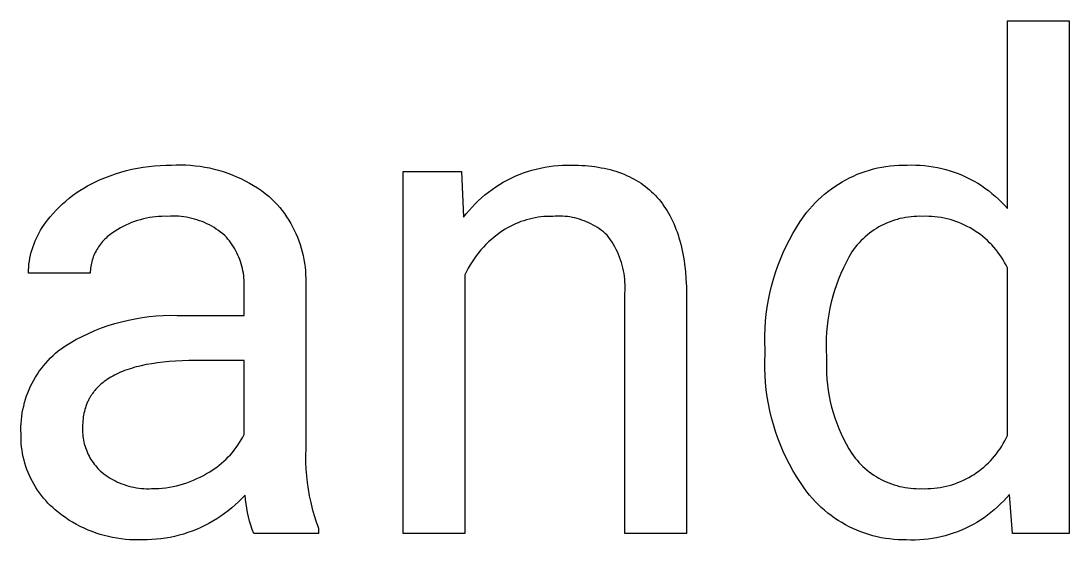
# Model space of a CAD drawing. Header units: millimetres. Extents: x 1102 to 5170, y 19 to 2862.
# Drawn here: x 4536.9 to 4595.5, y 199.1 to 228.1 of the extents above; entities that cross this region are included whole.
import ezdxf

# ---------------------------------------------------------------- set-up
doc = ezdxf.new("R2010")
doc.units = ezdxf.units.MM
doc.header["$MEASUREMENT"] = 0
doc.layers.add('Domyślny', color=7, linetype='Continuous', true_color=0x000000)

msp = doc.modelspace()

# ---------------------------------------------------------------- linework, layer by layer
at = {"layer": 'Domyślny'}
for p, q in [((4592.086, 217.612), (4592.086, 228.097)), ((4592.086, 228.097), (4595.532, 228.097)), ((4595.532, 228.097), (4595.532, 199.45)), ((4543.119, 219.809), (4543.432, 219.873)), ((4543.432, 219.873), (4543.746, 219.927)), ((4543.746, 219.927), (4544.062, 219.971)), ((4544.062, 219.971), (4544.379, 220.004)), ((4544.379, 220.004), (4544.698, 220.026)), ((4544.698, 220.026), (4545.016, 220.038)), ((4545.016, 220.038), (4545.336, 220.04)), ((4545.336, 220.04), (4545.602, 220.051)), ((4545.602, 220.051), (4545.868, 220.054)), ((4545.868, 220.054), (4546.134, 220.047)), ((4546.134, 220.047), (4546.4, 220.031)), ((4546.4, 220.031), (4546.666, 220.007)), ((4546.666, 220.007), (4546.93, 219.974)), ((4546.93, 219.974), (4547.193, 219.931)), ((4547.193, 219.931), (4547.455, 219.88)), ((4547.455, 219.88), (4547.714, 219.821)), ((4547.714, 219.821), (4547.972, 219.752)), ((4565.487, 219.755), (4565.727, 219.82)), ((4565.727, 219.82), (4565.969, 219.877)), ((4565.969, 219.877), (4566.213, 219.925)), ((4566.213, 219.925), (4566.458, 219.965)), ((4566.458, 219.965), (4566.704, 219.997)), ((4566.704, 219.997), (4566.952, 220.02)), ((4566.952, 220.02), (4567.2, 220.035)), ((4567.2, 220.035), (4567.448, 220.042)), ((4567.448, 220.042), (4567.696, 220.04)), ((4567.696, 220.04), (4567.895, 220.038)), ((4567.895, 220.038), (4568.089, 220.033)), ((4568.089, 220.033), (4568.281, 220.024)), ((4568.281, 220.024), (4568.47, 220.012)), ((4568.47, 220.012), (4568.656, 219.996)), ((4568.656, 219.996), (4568.838, 219.977)), ((4568.838, 219.977), (4569.018, 219.954)), ((4569.018, 219.954), (4569.194, 219.927)), ((4569.194, 219.927), (4569.368, 219.897)), ((4569.368, 219.897), (4569.538, 219.864)), ((4569.538, 219.864), (4569.705, 219.826)), ((4569.705, 219.826), (4569.869, 219.786)), ((4584.366, 219.761), (4584.596, 219.824)), ((4584.596, 219.824), (4584.827, 219.879)), ((4584.827, 219.879), (4585.061, 219.927)), ((4585.061, 219.927), (4585.295, 219.966)), ((4585.295, 219.966), (4585.532, 219.997)), ((4585.532, 219.997), (4585.768, 220.02)), ((4585.768, 220.02), (4586.006, 220.035)), ((4586.006, 220.035), (4586.244, 220.042)), ((4586.244, 220.042), (4586.482, 220.04)), ((4586.482, 220.04), (4586.725, 220.047)), ((4586.725, 220.047), (4586.968, 220.045)), ((4586.968, 220.045), (4587.211, 220.034)), ((4587.211, 220.034), (4587.453, 220.015)), ((4587.453, 220.015), (4587.695, 219.988)), ((4587.695, 219.988), (4587.936, 219.952)), ((4587.936, 219.952), (4588.175, 219.908)), ((4588.175, 219.908), (4588.412, 219.856)), ((4588.412, 219.856), (4588.647, 219.795)), ((4541.304, 219.211), (4541.598, 219.335)), ((4541.598, 219.335), (4541.896, 219.45)), ((4541.896, 219.45), (4542.197, 219.555)), ((4542.197, 219.555), (4542.502, 219.649)), ((4542.502, 219.649), (4542.809, 219.734)), ((4542.809, 219.734), (4543.119, 219.809)), ((4547.972, 219.752), (4548.227, 219.675)), ((4548.227, 219.675), (4548.479, 219.59)), ((4548.479, 219.59), (4548.728, 219.496)), ((4548.728, 219.496), (4548.974, 219.394)), ((4548.974, 219.394), (4549.217, 219.283)), ((4549.217, 219.283), (4549.456, 219.165)), ((4558.294, 199.45), (4558.294, 219.682)), ((4558.294, 219.682), (4561.553, 219.682)), ((4561.553, 219.682), (4561.665, 217.125)), ((4564.106, 219.2), (4564.328, 219.312)), ((4564.328, 219.312), (4564.554, 219.416)), ((4564.554, 219.416), (4564.783, 219.513)), ((4564.783, 219.513), (4565.015, 219.602)), ((4565.015, 219.602), (4565.25, 219.683)), ((4565.25, 219.683), (4565.487, 219.755)), ((4569.869, 219.786), (4570.03, 219.742)), ((4570.03, 219.742), (4570.188, 219.694)), ((4570.188, 219.694), (4570.343, 219.643)), ((4570.343, 219.643), (4570.494, 219.588)), ((4570.494, 219.588), (4570.643, 219.53)), ((4570.643, 219.53), (4570.788, 219.468)), ((4570.788, 219.468), (4570.931, 219.403)), ((4570.931, 219.403), (4571.07, 219.334)), ((4571.07, 219.334), (4571.206, 219.261)), ((4571.206, 219.261), (4571.339, 219.186)), ((4583.046, 219.222), (4583.258, 219.33)), ((4583.258, 219.33), (4583.474, 219.431)), ((4583.474, 219.431), (4583.692, 219.525)), ((4583.692, 219.525), (4583.914, 219.612)), ((4583.914, 219.612), (4584.139, 219.69)), ((4584.139, 219.69), (4584.366, 219.761)), ((4588.647, 219.795), (4588.881, 219.726)), ((4588.881, 219.726), (4589.111, 219.649)), ((4589.111, 219.649), (4589.339, 219.564)), ((4589.339, 219.564), (4589.564, 219.472)), ((4589.564, 219.472), (4589.785, 219.371)), ((4589.785, 219.371), (4590.003, 219.263)), ((4590.003, 219.263), (4590.217, 219.147)), ((4540.212, 218.628), (4540.423, 218.759)), ((4540.423, 218.759), (4540.637, 218.883)), ((4540.637, 218.883), (4540.856, 219)), ((4540.856, 219), (4541.078, 219.109)), ((4541.078, 219.109), (4541.304, 219.211)), ((4549.456, 219.165), (4549.69, 219.039)), ((4549.69, 219.039), (4549.92, 218.904)), ((4549.92, 218.904), (4550.146, 218.763)), ((4550.146, 218.763), (4550.366, 218.613)), ((4563.061, 218.532), (4563.261, 218.679)), ((4563.261, 218.679), (4563.465, 218.82)), ((4563.465, 218.82), (4563.675, 218.954)), ((4563.675, 218.954), (4563.888, 219.081)), ((4563.888, 219.081), (4564.106, 219.2)), ((4571.339, 219.186), (4571.469, 219.106)), ((4571.469, 219.106), (4571.596, 219.023)), ((4571.596, 219.023), (4571.72, 218.937)), ((4571.72, 218.937), (4571.841, 218.847)), ((4571.841, 218.847), (4571.959, 218.753)), ((4571.959, 218.753), (4572.073, 218.656)), ((4572.073, 218.656), (4572.185, 218.555)), ((4582.05, 218.573), (4582.24, 218.716)), ((4582.24, 218.716), (4582.435, 218.853)), ((4582.435, 218.853), (4582.634, 218.983)), ((4582.634, 218.983), (4582.838, 219.106)), ((4582.838, 219.106), (4583.046, 219.222)), ((4590.217, 219.147), (4590.426, 219.024)), ((4590.426, 219.024), (4590.631, 218.894)), ((4590.631, 218.894), (4590.832, 218.756)), ((4590.832, 218.756), (4591.028, 218.612)), ((4539.42, 218.034), (4539.61, 218.192)), ((4539.61, 218.192), (4539.806, 218.344)), ((4539.806, 218.344), (4540.007, 218.489)), ((4540.007, 218.489), (4540.212, 218.628)), ((4550.366, 218.613), (4550.582, 218.457)), ((4550.582, 218.457), (4550.792, 218.293)), ((4550.792, 218.293), (4550.949, 218.145)), ((4550.949, 218.145), (4551.1, 217.991)), ((4562.493, 218.049), (4562.677, 218.216)), ((4562.677, 218.216), (4562.866, 218.377)), ((4562.866, 218.377), (4563.061, 218.532)), ((4572.185, 218.555), (4572.293, 218.451)), ((4572.293, 218.451), (4572.398, 218.343)), ((4572.398, 218.343), (4572.501, 218.232)), ((4572.501, 218.232), (4572.6, 218.117)), ((4572.6, 218.117), (4572.696, 217.999)), ((4581.341, 217.938), (4581.51, 218.106)), ((4581.51, 218.106), (4581.684, 218.268)), ((4581.684, 218.268), (4581.864, 218.424)), ((4581.864, 218.424), (4582.05, 218.573)), ((4591.028, 218.612), (4591.218, 218.461)), ((4591.218, 218.461), (4591.403, 218.304)), ((4591.403, 218.304), (4591.583, 218.14)), ((4591.583, 218.14), (4591.757, 217.97)), ((4538.715, 217.338), (4538.882, 217.521)), ((4538.882, 217.521), (4539.055, 217.698)), ((4539.055, 217.698), (4539.235, 217.869)), ((4539.235, 217.869), (4539.42, 218.034)), ((4551.1, 217.991), (4551.246, 217.833)), ((4551.246, 217.833), (4551.387, 217.669)), ((4551.387, 217.669), (4551.522, 217.501)), ((4551.522, 217.501), (4551.651, 217.328)), ((4561.818, 217.321), (4561.977, 217.511)), ((4561.977, 217.511), (4562.143, 217.696)), ((4562.143, 217.696), (4562.315, 217.876)), ((4562.315, 217.876), (4562.493, 218.049)), ((4572.696, 217.999), (4572.789, 217.877)), ((4572.789, 217.877), (4572.879, 217.752)), ((4572.879, 217.752), (4572.965, 217.623)), ((4572.965, 217.623), (4573.049, 217.491)), ((4573.049, 217.491), (4573.13, 217.355)), ((4580.87, 217.401), (4581.021, 217.585)), ((4581.021, 217.585), (4581.178, 217.764)), ((4581.178, 217.764), (4581.341, 217.938)), ((4591.757, 217.97), (4591.924, 217.794)), ((4591.924, 217.794), (4592.086, 217.612)), ((4538.296, 216.823), (4538.399, 216.956)), ((4538.399, 216.956), (4538.553, 217.15)), ((4538.553, 217.15), (4538.715, 217.338)), ((4543.263, 216.885), (4543.101, 216.824)), ((4543.427, 216.94), (4543.263, 216.885)), ((4543.592, 216.99), (4543.427, 216.94)), ((4543.76, 217.034), (4543.592, 216.99)), ((4543.928, 217.072), (4543.76, 217.034)), ((4544.098, 217.105), (4543.928, 217.072)), ((4544.269, 217.131), (4544.098, 217.105)), ((4544.441, 217.152), (4544.269, 217.131)), ((4544.613, 217.167), (4544.441, 217.152)), ((4544.786, 217.175), (4544.613, 217.167)), ((4544.958, 217.178), (4544.786, 217.175)), ((4545.131, 217.175), (4544.958, 217.178)), ((4545.281, 217.184), (4545.131, 217.175)), ((4545.431, 217.187), (4545.281, 217.184)), ((4545.581, 217.185), (4545.431, 217.187)), ((4545.731, 217.178), (4545.581, 217.185)), ((4545.88, 217.165), (4545.731, 217.178)), ((4546.029, 217.148), (4545.88, 217.165)), ((4546.178, 217.125), (4546.029, 217.148)), ((4546.325, 217.097), (4546.178, 217.125)), ((4546.471, 217.064), (4546.325, 217.097)), ((4546.617, 217.026), (4546.471, 217.064)), ((4546.76, 216.983), (4546.617, 217.026)), ((4546.902, 216.935), (4546.76, 216.983)), ((4547.043, 216.882), (4546.902, 216.935)), ((4547.181, 216.824), (4547.043, 216.882)), ((4551.651, 217.328), (4551.774, 217.151)), ((4551.774, 217.151), (4551.891, 216.97)), ((4551.891, 216.97), (4552.002, 216.785)), ((4561.665, 217.125), (4561.818, 217.321)), ((4565.033, 216.935), (4564.877, 216.882)), ((4565.191, 216.983), (4565.033, 216.935)), ((4565.35, 217.026), (4565.191, 216.983)), ((4565.51, 217.064), (4565.35, 217.026)), ((4565.672, 217.096), (4565.51, 217.064)), ((4565.834, 217.123), (4565.672, 217.096)), ((4565.998, 217.144), (4565.834, 217.123)), ((4566.162, 217.16), (4565.998, 217.144)), ((4566.326, 217.171), (4566.162, 217.16)), ((4566.491, 217.176), (4566.326, 217.171)), ((4566.656, 217.175), (4566.491, 217.176)), ((4566.794, 217.185), (4566.656, 217.175)), ((4566.932, 217.189), (4566.794, 217.185)), ((4567.07, 217.189), (4566.932, 217.189)), ((4567.208, 217.184), (4567.07, 217.189)), ((4567.345, 217.174), (4567.208, 217.184)), ((4567.483, 217.159), (4567.345, 217.174)), ((4567.619, 217.14), (4567.483, 217.159)), ((4567.755, 217.116), (4567.619, 217.14)), ((4567.89, 217.087), (4567.755, 217.116)), ((4568.024, 217.053), (4567.89, 217.087)), ((4568.157, 217.015), (4568.024, 217.053)), ((4568.288, 216.972), (4568.157, 217.015)), ((4568.418, 216.925), (4568.288, 216.972)), ((4568.546, 216.873), (4568.418, 216.925)), ((4573.13, 217.355), (4573.207, 217.215)), ((4573.207, 217.215), (4573.281, 217.072)), ((4573.281, 217.072), (4573.353, 216.926)), ((4573.353, 216.926), (4573.421, 216.776)), ((4580.286, 216.551), (4580.501, 216.885)), ((4580.501, 216.885), (4580.726, 217.212)), ((4580.726, 217.212), (4580.87, 217.401)), ((4585.621, 216.912), (4585.473, 216.856)), ((4585.772, 216.963), (4585.621, 216.912)), ((4585.924, 217.008), (4585.772, 216.963)), ((4586.078, 217.049), (4585.924, 217.008)), ((4586.233, 217.083), (4586.078, 217.049)), ((4586.389, 217.113), (4586.233, 217.083)), ((4586.546, 217.137), (4586.389, 217.113)), ((4586.704, 217.156), (4586.546, 217.137)), ((4586.862, 217.169), (4586.704, 217.156)), ((4587.021, 217.177), (4586.862, 217.169)), ((4587.179, 217.179), (4587.021, 217.177)), ((4587.338, 217.175), (4587.179, 217.179)), ((4587.511, 217.179), (4587.338, 217.175)), ((4587.684, 217.176), (4587.511, 217.179)), ((4587.857, 217.167), (4587.684, 217.176)), ((4588.029, 217.153), (4587.857, 217.167)), ((4588.201, 217.133), (4588.029, 217.153)), ((4588.372, 217.106), (4588.201, 217.133)), ((4588.542, 217.074), (4588.372, 217.106)), ((4588.71, 217.037), (4588.542, 217.074)), ((4588.878, 216.993), (4588.71, 217.037)), ((4589.043, 216.944), (4588.878, 216.993)), ((4589.207, 216.889), (4589.043, 216.944)), ((4589.369, 216.828), (4589.207, 216.889)), ((4537.931, 216.257), (4538.015, 216.403)), ((4538.015, 216.403), (4538.104, 216.546)), ((4538.104, 216.546), (4538.197, 216.686)), ((4538.197, 216.686), (4538.296, 216.823)), ((4542.183, 216.346), (4542.04, 216.248)), ((4542.329, 216.438), (4542.183, 216.346)), ((4542.478, 216.526), (4542.329, 216.438)), ((4542.63, 216.609), (4542.478, 216.526)), ((4542.784, 216.686), (4542.63, 216.609)), ((4542.942, 216.758), (4542.784, 216.686)), ((4543.101, 216.824), (4542.942, 216.758)), ((4547.318, 216.762), (4547.181, 216.824)), ((4547.452, 216.695), (4547.318, 216.762)), ((4547.584, 216.623), (4547.452, 216.695)), ((4547.713, 216.547), (4547.584, 216.623)), ((4547.839, 216.466), (4547.713, 216.547)), ((4547.963, 216.381), (4547.839, 216.466)), ((4548.083, 216.292), (4547.963, 216.381)), ((4552.002, 216.785), (4552.106, 216.596)), ((4552.106, 216.596), (4552.204, 216.404)), ((4552.204, 216.404), (4552.295, 216.209)), ((4563.848, 216.367), (4563.711, 216.275)), ((4563.987, 216.455), (4563.848, 216.367)), ((4564.129, 216.538), (4563.987, 216.455)), ((4564.274, 216.617), (4564.129, 216.538)), ((4564.421, 216.691), (4564.274, 216.617)), ((4564.571, 216.759), (4564.421, 216.691)), ((4564.723, 216.823), (4564.571, 216.759)), ((4564.877, 216.882), (4564.723, 216.823)), ((4568.672, 216.817), (4568.546, 216.873)), ((4568.796, 216.756), (4568.672, 216.817)), ((4568.918, 216.691), (4568.796, 216.756)), ((4569.037, 216.622), (4568.918, 216.691)), ((4569.155, 216.549), (4569.037, 216.622)), ((4569.269, 216.472), (4569.155, 216.549)), ((4569.381, 216.391), (4569.269, 216.472)), ((4569.49, 216.306), (4569.381, 216.391)), ((4569.595, 216.217), (4569.49, 216.306)), ((4573.421, 216.776), (4573.486, 216.622)), ((4573.486, 216.622), (4573.548, 216.465)), ((4573.548, 216.465), (4573.607, 216.304)), ((4573.607, 216.304), (4573.663, 216.14)), ((4580.083, 216.21), (4580.286, 216.551)), ((4584.499, 216.325), (4584.371, 216.23)), ((4584.63, 216.415), (4584.499, 216.325)), ((4584.764, 216.5), (4584.63, 216.415)), ((4584.9, 216.581), (4584.764, 216.5)), ((4585.04, 216.657), (4584.9, 216.581)), ((4585.182, 216.728), (4585.04, 216.657)), ((4585.326, 216.795), (4585.182, 216.728)), ((4585.473, 216.856), (4585.326, 216.795)), ((4589.529, 216.762), (4589.369, 216.828)), ((4589.687, 216.691), (4589.529, 216.762)), ((4589.842, 216.614), (4589.687, 216.691)), ((4589.994, 216.532), (4589.842, 216.614)), ((4590.143, 216.445), (4589.994, 216.532)), ((4590.289, 216.353), (4590.143, 216.445)), ((4590.432, 216.256), (4590.289, 216.353)), ((4537.648, 215.647), (4537.711, 215.803)), ((4537.711, 215.803), (4537.779, 215.957)), ((4537.779, 215.957), (4537.853, 216.109)), ((4537.853, 216.109), (4537.931, 216.257)), ((4541.482, 215.769), (4541.422, 215.699)), ((4541.544, 215.837), (4541.482, 215.769)), ((4541.609, 215.903), (4541.544, 215.837)), ((4541.676, 215.966), (4541.609, 215.903)), ((4541.745, 216.027), (4541.676, 215.966)), ((4541.816, 216.086), (4541.745, 216.027)), ((4541.889, 216.143), (4541.816, 216.086)), ((4541.963, 216.197), (4541.889, 216.143)), ((4542.04, 216.248), (4541.963, 216.197)), ((4548.201, 216.198), (4548.083, 216.292)), ((4548.315, 216.101), (4548.201, 216.198)), ((4548.405, 216.004), (4548.315, 216.101)), ((4548.491, 215.905), (4548.405, 216.004)), ((4548.574, 215.802), (4548.491, 215.905)), ((4548.654, 215.697), (4548.574, 215.802)), ((4552.295, 216.209), (4552.379, 216.01)), ((4552.379, 216.01), (4552.457, 215.809)), ((4552.457, 215.809), (4552.528, 215.605)), ((4563.071, 215.748), (4562.922, 215.603)), ((4563.224, 215.887), (4563.071, 215.748)), ((4563.382, 216.022), (4563.224, 215.887)), ((4563.545, 216.151), (4563.382, 216.022)), ((4563.711, 216.275), (4563.545, 216.151)), ((4569.698, 216.125), (4569.595, 216.217)), ((4569.794, 215.999), (4569.698, 216.125)), ((4569.885, 215.871), (4569.794, 215.999)), ((4569.972, 215.739), (4569.885, 215.871)), ((4570.055, 215.605), (4569.972, 215.739)), ((4573.663, 216.14), (4573.716, 215.972)), ((4573.716, 215.972), (4573.765, 215.801)), ((4573.765, 215.801), (4573.812, 215.626)), ((4579.712, 215.508), (4579.891, 215.862)), ((4579.891, 215.862), (4580.083, 216.21)), ((4583.896, 215.809), (4583.786, 215.694)), ((4584.009, 215.921), (4583.896, 215.809)), ((4584.126, 216.028), (4584.009, 215.921)), ((4584.247, 216.131), (4584.126, 216.028)), ((4584.371, 216.23), (4584.247, 216.131)), ((4590.572, 216.154), (4590.432, 216.256)), ((4590.708, 216.047), (4590.572, 216.154)), ((4590.84, 215.936), (4590.708, 216.047)), ((4590.969, 215.82), (4590.84, 215.936)), ((4591.093, 215.7), (4590.969, 215.82)), ((4537.452, 215.003), (4537.493, 215.167)), ((4537.493, 215.167), (4537.539, 215.329)), ((4537.539, 215.329), (4537.591, 215.489)), ((4537.591, 215.489), (4537.648, 215.647)), ((4541.072, 215.159), (4541.032, 215.075)), ((4541.114, 215.241), (4541.072, 215.159)), ((4541.158, 215.321), (4541.114, 215.241)), ((4541.206, 215.4), (4541.158, 215.321)), ((4541.256, 215.478), (4541.206, 215.4)), ((4541.309, 215.553), (4541.256, 215.478)), ((4541.364, 215.627), (4541.309, 215.553)), ((4541.422, 215.699), (4541.364, 215.627)), ((4548.73, 215.588), (4548.654, 215.697)), ((4548.802, 215.478), (4548.73, 215.588)), ((4548.87, 215.365), (4548.802, 215.478)), ((4548.935, 215.25), (4548.87, 215.365)), ((4548.996, 215.132), (4548.935, 215.25)), ((4549.052, 215.013), (4548.996, 215.132)), ((4552.528, 215.605), (4552.592, 215.399)), ((4552.592, 215.399), (4552.648, 215.191)), ((4552.648, 215.191), (4552.698, 214.982)), ((4562.507, 215.139), (4562.38, 214.975)), ((4562.64, 215.298), (4562.507, 215.139)), ((4562.779, 215.453), (4562.64, 215.298)), ((4562.922, 215.603), (4562.779, 215.453)), ((4570.133, 215.467), (4570.055, 215.605)), ((4570.206, 215.328), (4570.133, 215.467)), ((4570.275, 215.185), (4570.206, 215.328)), ((4570.338, 215.041), (4570.275, 215.185)), ((4573.812, 215.626), (4573.855, 215.448)), ((4573.855, 215.448), (4573.896, 215.266)), ((4573.896, 215.266), (4573.933, 215.081)), ((4579.388, 214.783), (4579.544, 215.148)), ((4579.544, 215.148), (4579.712, 215.508)), ((4583.391, 215.197), (4583.22, 214.903)), ((4583.483, 215.327), (4583.391, 215.197)), ((4583.58, 215.453), (4583.483, 215.327)), ((4583.681, 215.575), (4583.58, 215.453)), ((4583.786, 215.694), (4583.681, 215.575)), ((4591.213, 215.575), (4591.093, 215.7)), ((4591.329, 215.447), (4591.213, 215.575)), ((4591.441, 215.315), (4591.329, 215.447)), ((4591.548, 215.179), (4591.441, 215.315)), ((4591.65, 215.039), (4591.548, 215.179)), ((4537.364, 214.506), (4537.388, 214.673)), ((4537.388, 214.673), (4537.417, 214.839)), ((4537.417, 214.839), (4537.452, 215.003)), ((4540.858, 214.551), (4540.839, 214.461)), ((4540.879, 214.641), (4540.858, 214.551)), ((4540.904, 214.73), (4540.879, 214.641)), ((4540.932, 214.818), (4540.904, 214.73)), ((4540.962, 214.905), (4540.932, 214.818)), ((4540.996, 214.991), (4540.962, 214.905)), ((4541.032, 215.075), (4540.996, 214.991)), ((4549.105, 214.892), (4549.052, 215.013)), ((4549.153, 214.769), (4549.105, 214.892)), ((4549.197, 214.645), (4549.153, 214.769)), ((4549.237, 214.519), (4549.197, 214.645)), ((4552.698, 214.982), (4552.74, 214.77)), ((4552.74, 214.77), (4552.776, 214.557)), ((4552.776, 214.557), (4552.803, 214.344)), ((4562.142, 214.635), (4562.032, 214.459)), ((4562.258, 214.807), (4562.142, 214.635)), ((4562.38, 214.975), (4562.258, 214.807)), ((4570.397, 214.895), (4570.338, 215.041)), ((4570.451, 214.746), (4570.397, 214.895)), ((4570.5, 214.596), (4570.451, 214.746)), ((4570.544, 214.445), (4570.5, 214.596)), ((4573.933, 215.081), (4573.967, 214.892)), ((4573.967, 214.892), (4573.998, 214.699)), ((4573.998, 214.699), (4574.026, 214.503)), ((4579.245, 214.412), (4579.388, 214.783)), ((4583.06, 214.603), (4582.91, 214.298)), ((4583.22, 214.903), (4583.06, 214.603)), ((4591.747, 214.896), (4591.65, 215.039)), ((4591.839, 214.75), (4591.747, 214.896)), ((4591.927, 214.601), (4591.839, 214.75)), ((4592.009, 214.449), (4591.927, 214.601)), ((4537.329, 214.003), (4537.335, 214.171)), ((4540.792, 214.003), (4537.329, 214.003)), ((4537.335, 214.171), (4537.347, 214.339)), ((4537.347, 214.339), (4537.364, 214.506)), ((4540.795, 214.095), (4540.792, 214.003)), ((4540.802, 214.187), (4540.795, 214.095)), ((4540.811, 214.279), (4540.802, 214.187)), ((4540.824, 214.37), (4540.811, 214.279)), ((4540.839, 214.461), (4540.824, 214.37)), ((4549.273, 214.392), (4549.237, 214.519)), ((4549.304, 214.263), (4549.273, 214.392)), ((4549.331, 214.134), (4549.304, 214.263)), ((4549.353, 214.004), (4549.331, 214.134)), ((4549.371, 213.873), (4549.353, 214.004)), ((4552.803, 214.344), (4552.824, 214.129)), ((4552.824, 214.129), (4552.837, 213.914)), ((4561.829, 214.097), (4561.738, 213.911)), ((4561.927, 214.28), (4561.829, 214.097)), ((4562.032, 214.459), (4561.927, 214.28)), ((4570.583, 214.292), (4570.544, 214.445)), ((4570.616, 214.137), (4570.583, 214.292)), ((4570.645, 213.982), (4570.616, 214.137)), ((4570.668, 213.826), (4570.645, 213.982)), ((4574.026, 214.503), (4574.073, 214.101)), ((4574.073, 214.101), (4574.108, 213.684)), ((4578.995, 213.659), (4579.114, 214.038)), ((4579.114, 214.038), (4579.245, 214.412)), ((4582.77, 213.988), (4582.641, 213.674)), ((4582.91, 214.298), (4582.77, 213.988)), ((4592.086, 214.294), (4592.009, 214.449)), ((4592.086, 204.933), (4592.086, 214.294)), ((4549.385, 213.742), (4549.371, 213.873)), ((4549.394, 213.61), (4549.385, 213.742)), ((4549.399, 213.478), (4549.394, 213.61)), ((4549.399, 213.346), (4549.399, 213.478)), ((4552.837, 213.914), (4552.843, 213.698)), ((4552.843, 213.698), (4552.841, 213.483)), ((4552.841, 213.483), (4552.841, 204.178)), ((4561.738, 213.911), (4561.738, 199.45)), ((4570.686, 213.669), (4570.668, 213.826)), ((4570.698, 213.512), (4570.686, 213.669)), ((4570.705, 213.354), (4570.698, 213.512)), ((4574.108, 213.684), (4574.13, 213.253)), ((4578.89, 213.276), (4578.995, 213.659)), ((4582.641, 213.674), (4582.523, 213.355)), ((4549.395, 213.214), (4549.399, 213.346)), ((4549.395, 211.625), (4549.395, 213.214)), ((4570.695, 212.881), (4570.704, 213.039)), ((4570.695, 199.45), (4570.695, 212.881)), ((4570.704, 213.039), (4570.707, 213.196)), ((4570.707, 213.196), (4570.705, 213.354)), ((4574.13, 213.253), (4574.139, 212.808)), ((4574.139, 212.808), (4574.139, 199.45)), ((4578.717, 212.501), (4578.797, 212.89)), ((4578.797, 212.89), (4578.89, 213.276)), ((4582.415, 213.032), (4582.319, 212.706)), ((4582.523, 213.355), (4582.415, 213.032)), ((4578.651, 212.109), (4578.717, 212.501)), ((4582.233, 212.377), (4582.159, 212.045)), ((4582.319, 212.706), (4582.233, 212.377)), ((4544.084, 211.573), (4544.475, 211.61)), ((4544.475, 211.61), (4544.866, 211.635)), ((4544.866, 211.635), (4545.259, 211.645)), ((4545.259, 211.645), (4545.651, 211.642)), ((4545.651, 211.642), (4546.043, 211.625)), ((4546.043, 211.625), (4549.395, 211.625)), ((4578.557, 211.321), (4578.597, 211.716)), ((4578.597, 211.716), (4578.651, 212.109)), ((4582.096, 211.711), (4582.044, 211.375)), ((4582.159, 212.045), (4582.096, 211.711)), ((4541.419, 210.936), (4541.789, 211.066)), ((4541.789, 211.066), (4542.163, 211.184)), ((4542.163, 211.184), (4542.541, 211.288)), ((4542.541, 211.288), (4542.923, 211.379)), ((4542.923, 211.379), (4543.308, 211.457)), ((4543.308, 211.457), (4543.695, 211.522)), ((4543.695, 211.522), (4544.084, 211.573)), ((4578.53, 210.925), (4578.557, 211.321)), ((4582.004, 211.037), (4581.975, 210.699)), ((4582.044, 211.375), (4582.004, 211.037)), ((4539.99, 210.288), (4540.338, 210.469)), ((4540.338, 210.469), (4540.693, 210.637)), ((4540.693, 210.637), (4541.053, 210.792)), ((4541.053, 210.792), (4541.419, 210.936)), ((4578.516, 210.528), (4578.53, 210.925)), ((4578.516, 210.131), (4578.516, 210.528)), ((4581.975, 210.699), (4581.958, 210.359)), ((4539.155, 209.777), (4539.312, 209.892)), ((4539.312, 209.892), (4539.648, 210.096)), ((4539.648, 210.096), (4539.99, 210.288)), ((4578.529, 209.734), (4578.516, 210.131)), ((4581.958, 210.359), (4581.952, 210.019)), ((4581.952, 210.019), (4581.958, 209.679)), ((4538.433, 209.124), (4538.568, 209.264)), ((4538.568, 209.264), (4538.708, 209.4)), ((4538.708, 209.4), (4538.853, 209.531)), ((4538.853, 209.531), (4539.002, 209.656)), ((4539.002, 209.656), (4539.155, 209.777)), ((4578.517, 209.075), (4578.529, 209.474)), ((4578.529, 209.474), (4578.529, 209.734)), ((4581.958, 209.679), (4581.975, 209.339)), ((4581.975, 209.339), (4581.963, 209.023)), ((4537.942, 208.518), (4538.057, 208.676)), ((4538.057, 208.676), (4538.177, 208.829)), ((4538.177, 208.829), (4538.302, 208.979)), ((4538.302, 208.979), (4538.433, 209.124)), ((4543.091, 208.68), (4542.962, 208.639)), ((4543.222, 208.719), (4543.091, 208.68)), ((4543.357, 208.756), (4543.222, 208.719)), ((4543.494, 208.791), (4543.357, 208.756)), ((4543.635, 208.825), (4543.494, 208.791)), ((4543.925, 208.886), (4543.635, 208.825)), ((4544.228, 208.941), (4543.925, 208.886)), ((4544.544, 208.988), (4544.228, 208.941)), ((4544.871, 209.028), (4544.544, 208.988)), ((4545.211, 209.06), (4544.871, 209.028)), ((4545.564, 209.086), (4545.211, 209.06)), ((4545.928, 209.104), (4545.564, 209.086)), ((4546.306, 209.115), (4545.928, 209.104)), ((4546.695, 209.118), (4546.306, 209.115)), ((4549.395, 209.118), (4546.695, 209.118)), ((4549.395, 204.978), (4549.395, 209.118)), ((4578.518, 208.677), (4578.517, 209.075)), ((4578.533, 208.279), (4578.518, 208.677)), ((4581.963, 209.023), (4581.961, 208.707)), ((4581.961, 208.707), (4581.97, 208.39)), ((4537.632, 208.023), (4537.73, 208.191)), ((4537.73, 208.191), (4537.833, 208.357)), ((4537.833, 208.357), (4537.942, 208.518)), ((4541.85, 208.131), (4541.755, 208.071)), ((4541.947, 208.19), (4541.85, 208.131)), ((4542.047, 208.247), (4541.947, 208.19)), ((4542.151, 208.303), (4542.047, 208.247)), ((4542.258, 208.356), (4542.151, 208.303)), ((4542.367, 208.408), (4542.258, 208.356)), ((4542.48, 208.458), (4542.367, 208.408)), ((4542.596, 208.506), (4542.48, 208.458)), ((4542.715, 208.552), (4542.596, 208.506)), ((4542.837, 208.596), (4542.715, 208.552)), ((4542.962, 208.639), (4542.837, 208.596)), ((4578.561, 207.881), (4578.533, 208.279)), ((4581.97, 208.39), (4581.991, 208.074)), ((4537.374, 207.498), (4537.454, 207.676)), ((4537.454, 207.676), (4537.54, 207.851)), ((4537.54, 207.851), (4537.632, 208.023)), ((4541.112, 207.52), (4541.046, 207.443)), ((4541.182, 207.595), (4541.112, 207.52)), ((4541.255, 207.668), (4541.182, 207.595)), ((4541.33, 207.74), (4541.255, 207.668)), ((4541.409, 207.81), (4541.33, 207.74)), ((4541.491, 207.878), (4541.409, 207.81)), ((4541.576, 207.944), (4541.491, 207.878)), ((4541.664, 208.008), (4541.576, 207.944)), ((4541.755, 208.071), (4541.664, 208.008)), ((4578.602, 207.485), (4578.561, 207.881)), ((4581.991, 208.074), (4582.022, 207.759)), ((4582.022, 207.759), (4582.064, 207.445)), ((4537.117, 206.762), (4537.171, 206.949)), ((4537.171, 206.949), (4537.233, 207.135)), ((4537.233, 207.135), (4537.3, 207.317)), ((4537.3, 207.317), (4537.374, 207.498)), ((4540.712, 206.942), (4540.689, 206.898)), ((4540.736, 206.986), (4540.712, 206.942)), ((4540.76, 207.03), (4540.736, 206.986)), ((4540.785, 207.073), (4540.76, 207.03)), ((4540.811, 207.116), (4540.785, 207.073)), ((4540.838, 207.159), (4540.811, 207.116)), ((4540.865, 207.201), (4540.838, 207.159)), ((4540.893, 207.242), (4540.865, 207.201)), ((4540.922, 207.283), (4540.893, 207.242)), ((4540.952, 207.324), (4540.922, 207.283)), ((4540.982, 207.364), (4540.952, 207.324)), ((4541.014, 207.403), (4540.982, 207.364)), ((4541.046, 207.443), (4541.014, 207.403)), ((4578.656, 207.09), (4578.602, 207.485)), ((4578.723, 206.697), (4578.656, 207.09)), ((4582.064, 207.445), (4582.117, 207.133)), ((4582.117, 207.133), (4582.181, 206.823)), ((4536.991, 206.191), (4537.027, 206.383)), ((4537.027, 206.383), (4537.068, 206.573)), ((4537.068, 206.573), (4537.117, 206.762)), ((4540.489, 206.377), (4540.463, 206.276)), ((4540.519, 206.475), (4540.489, 206.377)), ((4540.551, 206.572), (4540.519, 206.475)), ((4540.587, 206.668), (4540.551, 206.572)), ((4540.606, 206.715), (4540.587, 206.668)), ((4540.625, 206.761), (4540.606, 206.715)), ((4540.646, 206.807), (4540.625, 206.761)), ((4540.667, 206.853), (4540.646, 206.807)), ((4540.689, 206.898), (4540.667, 206.853)), ((4578.804, 206.307), (4578.723, 206.697)), ((4582.181, 206.823), (4582.256, 206.516)), ((4582.256, 206.516), (4582.341, 206.211)), ((4536.926, 205.61), (4536.941, 205.805)), ((4536.941, 205.805), (4536.963, 205.998)), ((4536.963, 205.998), (4536.991, 206.191)), ((4540.378, 205.746), (4540.37, 205.634)), ((4540.389, 205.856), (4540.378, 205.746)), ((4540.403, 205.963), (4540.389, 205.856)), ((4540.42, 206.069), (4540.403, 205.963)), ((4540.44, 206.174), (4540.42, 206.069)), ((4540.463, 206.276), (4540.44, 206.174)), ((4578.897, 205.92), (4578.804, 206.307)), ((4579.003, 205.536), (4578.897, 205.92)), ((4582.341, 206.211), (4582.437, 205.909)), ((4582.437, 205.909), (4582.543, 205.611)), ((4536.916, 205.22), (4536.917, 205.415)), ((4536.92, 205.026), (4536.916, 205.22)), ((4536.917, 205.415), (4536.926, 205.61)), ((4540.361, 205.3), (4540.36, 205.195)), ((4540.36, 205.195), (4540.364, 205.089)), ((4540.364, 205.406), (4540.361, 205.3)), ((4540.366, 205.521), (4540.364, 205.406)), ((4540.37, 205.634), (4540.366, 205.521)), ((4579.122, 205.155), (4579.003, 205.536)), ((4582.543, 205.611), (4582.659, 205.316)), ((4582.659, 205.316), (4582.786, 205.026)), ((4536.919, 204.84), (4536.92, 205.026)), ((4536.925, 204.655), (4536.919, 204.84)), ((4536.936, 204.47), (4536.925, 204.655)), ((4540.364, 205.089), (4540.371, 204.984)), ((4540.371, 204.984), (4540.381, 204.879)), ((4540.381, 204.879), (4540.396, 204.774)), ((4540.396, 204.774), (4540.413, 204.67)), ((4540.413, 204.67), (4540.434, 204.566)), ((4549.142, 204.532), (4549.232, 204.677)), ((4549.232, 204.677), (4549.316, 204.826)), ((4549.316, 204.826), (4549.395, 204.978)), ((4579.253, 204.779), (4579.122, 205.155)), ((4579.397, 204.407), (4579.253, 204.779)), ((4582.786, 205.026), (4582.923, 204.741)), ((4582.923, 204.741), (4583.069, 204.46)), ((4591.854, 204.476), (4591.936, 204.626)), ((4591.936, 204.626), (4592.014, 204.778)), ((4592.014, 204.778), (4592.086, 204.933)), ((4536.954, 204.285), (4536.936, 204.47)), ((4536.978, 204.101), (4536.954, 204.285)), ((4537.009, 203.919), (4536.978, 204.101)), ((4540.434, 204.566), (4540.459, 204.463)), ((4540.459, 204.463), (4540.487, 204.361)), ((4540.487, 204.361), (4540.518, 204.26)), ((4540.518, 204.26), (4540.553, 204.161)), ((4540.553, 204.161), (4540.591, 204.062)), ((4540.591, 204.062), (4540.632, 203.965)), ((4548.739, 203.98), (4548.846, 204.113)), ((4548.846, 204.113), (4548.95, 204.249)), ((4548.95, 204.249), (4549.049, 204.389)), ((4549.049, 204.389), (4549.142, 204.532)), ((4552.841, 204.178), (4552.833, 203.802)), ((4579.553, 204.041), (4579.397, 204.407)), ((4579.721, 203.68), (4579.553, 204.041)), ((4583.069, 204.46), (4583.225, 204.185)), ((4583.225, 204.185), (4583.391, 203.915)), ((4591.474, 203.908), (4591.576, 204.045)), ((4591.576, 204.045), (4591.674, 204.185)), ((4591.674, 204.185), (4591.766, 204.329)), ((4591.766, 204.329), (4591.854, 204.476)), ((4537.045, 203.737), (4537.009, 203.919)), ((4537.088, 203.556), (4537.045, 203.737)), ((4537.137, 203.378), (4537.088, 203.556)), ((4540.632, 203.965), (4540.677, 203.869)), ((4540.677, 203.869), (4540.725, 203.775)), ((4540.725, 203.775), (4540.776, 203.682)), ((4540.776, 203.682), (4540.83, 203.591)), ((4540.83, 203.591), (4540.887, 203.503)), ((4540.887, 203.503), (4540.947, 203.416)), ((4540.947, 203.416), (4541.01, 203.331)), ((4548.136, 203.375), (4548.264, 203.488)), ((4548.264, 203.488), (4548.389, 203.605)), ((4548.389, 203.605), (4548.51, 203.726)), ((4548.51, 203.726), (4548.626, 203.851)), ((4548.626, 203.851), (4548.739, 203.98)), ((4552.833, 203.802), (4552.837, 203.426)), ((4552.837, 203.426), (4552.853, 203.05)), ((4579.901, 203.324), (4579.721, 203.68)), ((4583.391, 203.915), (4583.483, 203.787)), ((4583.483, 203.787), (4583.579, 203.663)), ((4583.579, 203.663), (4583.679, 203.542)), ((4583.679, 203.542), (4583.784, 203.424)), ((4583.784, 203.424), (4583.892, 203.311)), ((4591.021, 203.396), (4591.141, 203.518)), ((4591.141, 203.518), (4591.256, 203.644)), ((4591.256, 203.644), (4591.367, 203.774)), ((4591.367, 203.774), (4591.474, 203.908)), ((4537.192, 203.201), (4537.137, 203.378)), ((4537.253, 203.026), (4537.192, 203.201)), ((4537.32, 202.853), (4537.253, 203.026)), ((4537.393, 202.682), (4537.32, 202.853)), ((4541.01, 203.331), (4541.076, 203.248)), ((4541.076, 203.248), (4541.144, 203.168)), ((4541.144, 203.168), (4541.215, 203.089)), ((4541.215, 203.089), (4541.289, 203.014)), ((4541.289, 203.014), (4541.365, 202.941)), ((4541.365, 202.941), (4541.444, 202.87)), ((4541.444, 202.87), (4541.556, 202.783)), ((4547.291, 202.796), (4547.44, 202.88)), ((4547.44, 202.88), (4547.585, 202.97)), ((4547.585, 202.97), (4547.728, 203.064)), ((4547.728, 203.064), (4547.867, 203.163)), ((4547.867, 203.163), (4548.003, 203.267)), ((4548.003, 203.267), (4548.136, 203.375)), ((4552.853, 203.05), (4552.881, 202.675)), ((4580.093, 202.975), (4579.901, 203.324)), ((4580.296, 202.632), (4580.093, 202.975)), ((4583.892, 203.311), (4584.004, 203.201)), ((4584.004, 203.201), (4584.12, 203.094)), ((4584.12, 203.094), (4584.24, 202.993)), ((4584.24, 202.993), (4584.363, 202.895)), ((4584.363, 202.895), (4584.489, 202.801)), ((4590.222, 202.755), (4590.364, 202.851)), ((4590.364, 202.851), (4590.503, 202.951)), ((4590.503, 202.951), (4590.638, 203.055)), ((4590.638, 203.055), (4590.769, 203.164)), ((4590.769, 203.164), (4590.897, 203.278)), ((4590.897, 203.278), (4591.021, 203.396)), ((4537.472, 202.514), (4537.393, 202.682)), ((4537.557, 202.349), (4537.472, 202.514)), ((4537.647, 202.187), (4537.557, 202.349)), ((4541.556, 202.783), (4541.672, 202.699)), ((4541.672, 202.699), (4541.789, 202.62)), ((4541.789, 202.62), (4541.91, 202.545)), ((4541.91, 202.545), (4542.033, 202.474)), ((4542.033, 202.474), (4542.159, 202.407)), ((4542.159, 202.407), (4542.286, 202.344)), ((4542.286, 202.344), (4542.416, 202.286)), ((4542.416, 202.286), (4542.548, 202.233)), ((4542.548, 202.233), (4542.681, 202.184)), ((4546.005, 202.227), (4546.196, 202.289)), ((4546.196, 202.289), (4546.385, 202.358)), ((4546.385, 202.358), (4546.572, 202.434)), ((4546.572, 202.434), (4546.756, 202.515)), ((4546.756, 202.515), (4546.938, 202.603)), ((4546.938, 202.603), (4547.116, 202.696)), ((4547.116, 202.696), (4547.291, 202.796)), ((4552.881, 202.675), (4552.922, 202.301)), ((4552.922, 202.301), (4552.976, 201.928)), ((4580.51, 202.296), (4580.296, 202.632)), ((4580.736, 201.968), (4580.51, 202.296)), ((4584.489, 202.801), (4584.619, 202.712)), ((4584.619, 202.712), (4584.751, 202.628)), ((4584.751, 202.628), (4584.887, 202.548)), ((4584.887, 202.548), (4585.025, 202.472)), ((4585.025, 202.472), (4585.165, 202.402)), ((4585.165, 202.402), (4585.308, 202.336)), ((4585.308, 202.336), (4585.453, 202.276)), ((4585.453, 202.276), (4585.6, 202.22)), ((4588.986, 202.178), (4589.149, 202.232)), ((4589.149, 202.232), (4589.309, 202.291)), ((4589.309, 202.291), (4589.468, 202.355)), ((4589.468, 202.355), (4589.624, 202.425)), ((4589.624, 202.425), (4589.777, 202.5)), ((4589.777, 202.5), (4589.928, 202.58)), ((4589.928, 202.58), (4590.077, 202.665)), ((4590.077, 202.665), (4590.222, 202.755)), ((4537.742, 202.028), (4537.647, 202.187)), ((4537.843, 201.873), (4537.742, 202.028)), ((4537.949, 201.721), (4537.843, 201.873)), ((4538.06, 201.573), (4537.949, 201.721)), ((4542.681, 202.184), (4542.816, 202.139)), ((4542.816, 202.139), (4542.953, 202.1)), ((4542.953, 202.1), (4543.091, 202.064)), ((4543.091, 202.064), (4543.229, 202.034)), ((4543.229, 202.034), (4543.369, 202.008)), ((4543.369, 202.008), (4543.51, 201.988)), ((4543.51, 201.988), (4543.651, 201.972)), ((4543.651, 201.972), (4543.793, 201.961)), ((4543.793, 201.961), (4543.935, 201.954)), ((4543.935, 201.954), (4544.077, 201.953)), ((4544.077, 201.953), (4544.219, 201.957)), ((4544.219, 201.957), (4544.421, 201.96)), ((4544.421, 201.96), (4544.622, 201.97)), ((4544.622, 201.97), (4544.822, 201.987)), ((4544.822, 201.987), (4545.022, 202.01)), ((4545.022, 202.01), (4545.222, 202.04)), ((4545.222, 202.04), (4545.42, 202.077)), ((4545.42, 202.077), (4545.616, 202.12)), ((4545.616, 202.12), (4545.811, 202.17)), ((4545.811, 202.17), (4546.005, 202.227)), ((4552.976, 201.928), (4553.041, 201.558)), ((4580.877, 201.777), (4580.736, 201.968)), ((4581.025, 201.591), (4580.877, 201.777)), ((4585.6, 202.22), (4585.749, 202.17)), ((4585.749, 202.17), (4585.9, 202.125)), ((4585.9, 202.125), (4586.052, 202.085)), ((4586.052, 202.085), (4586.205, 202.05)), ((4586.205, 202.05), (4586.36, 202.02)), ((4586.36, 202.02), (4586.515, 201.996)), ((4586.515, 201.996), (4586.671, 201.978)), ((4586.671, 201.978), (4586.828, 201.964)), ((4586.828, 201.964), (4586.985, 201.956)), ((4586.985, 201.956), (4587.142, 201.954)), ((4587.142, 201.954), (4587.299, 201.957)), ((4587.299, 201.957), (4587.47, 201.953)), ((4587.47, 201.953), (4587.641, 201.955)), ((4587.641, 201.955), (4587.812, 201.962)), ((4587.812, 201.962), (4587.982, 201.976)), ((4587.982, 201.976), (4588.152, 201.995)), ((4588.152, 201.995), (4588.321, 202.021)), ((4588.321, 202.021), (4588.489, 202.051)), ((4588.489, 202.051), (4588.656, 202.088)), ((4588.656, 202.088), (4588.822, 202.13)), ((4588.822, 202.13), (4588.986, 202.178)), ((4538.177, 201.428), (4538.06, 201.573)), ((4538.298, 201.288), (4538.177, 201.428)), ((4538.424, 201.152), (4538.298, 201.288)), ((4538.554, 201.02), (4538.424, 201.152)), ((4549.091, 201.224), (4548.902, 201.049)), ((4549.274, 201.405), (4549.091, 201.224)), ((4549.451, 201.593), (4549.274, 201.405)), ((4549.473, 201.349), (4549.451, 201.593)), ((4549.503, 201.106), (4549.473, 201.349)), ((4549.541, 200.864), (4549.503, 201.106)), ((4553.041, 201.558), (4553.119, 201.19)), ((4553.119, 201.19), (4553.208, 200.825)), ((4581.179, 201.411), (4581.025, 201.591)), ((4581.34, 201.236), (4581.179, 201.411)), ((4581.506, 201.067), (4581.34, 201.236)), ((4581.678, 200.903), (4581.506, 201.067)), ((4591.708, 201.098), (4591.533, 200.931)), ((4591.878, 201.27), (4591.708, 201.098)), ((4592.041, 201.448), (4591.878, 201.27)), ((4592.198, 201.632), (4592.041, 201.448)), ((4592.365, 199.45), (4592.198, 201.632)), ((4538.689, 200.893), (4538.554, 201.02)), ((4538.828, 200.77), (4538.689, 200.893)), ((4539.015, 200.618), (4538.828, 200.77)), ((4539.206, 200.473), (4539.015, 200.618)), ((4539.402, 200.334), (4539.206, 200.473)), ((4548.301, 200.563), (4548.09, 200.415)), ((4548.506, 200.718), (4548.301, 200.563)), ((4548.707, 200.88), (4548.506, 200.718)), ((4548.902, 201.049), (4548.707, 200.88)), ((4549.587, 200.623), (4549.541, 200.864)), ((4549.641, 200.384), (4549.587, 200.623)), ((4553.208, 200.825), (4553.31, 200.463)), ((4581.855, 200.745), (4581.678, 200.903)), ((4582.038, 200.594), (4581.855, 200.745)), ((4582.226, 200.449), (4582.038, 200.594)), ((4591.167, 200.617), (4590.975, 200.469)), ((4591.353, 200.771), (4591.167, 200.617)), ((4591.533, 200.931), (4591.353, 200.771)), ((4539.602, 200.201), (4539.402, 200.334)), ((4539.807, 200.075), (4539.602, 200.201)), ((4540.016, 199.957), (4539.807, 200.075)), ((4540.229, 199.845), (4540.016, 199.957)), ((4547.2, 199.895), (4546.967, 199.784)), ((4547.429, 200.013), (4547.2, 199.895)), ((4547.654, 200.14), (4547.429, 200.013)), ((4547.874, 200.274), (4547.654, 200.14)), ((4548.09, 200.415), (4547.874, 200.274)), ((4549.703, 200.147), (4549.641, 200.384)), ((4549.772, 199.912), (4549.703, 200.147)), ((4549.85, 199.68), (4549.772, 199.912)), ((4553.31, 200.463), (4553.424, 200.104)), ((4553.424, 200.104), (4553.549, 199.749)), ((4582.419, 200.311), (4582.226, 200.449)), ((4582.617, 200.179), (4582.419, 200.311)), ((4582.819, 200.055), (4582.617, 200.179)), ((4583.025, 199.937), (4582.819, 200.055)), ((4583.235, 199.827), (4583.025, 199.937)), ((4590.163, 199.947), (4589.949, 199.835)), ((4590.372, 200.067), (4590.163, 199.947)), ((4590.578, 200.194), (4590.372, 200.067)), ((4590.779, 200.328), (4590.578, 200.194)), ((4590.975, 200.469), (4590.779, 200.328)), ((4540.446, 199.741), (4540.229, 199.845)), ((4540.666, 199.644), (4540.446, 199.741)), ((4540.889, 199.554), (4540.666, 199.644)), ((4541.115, 199.473), (4540.889, 199.554)), ((4541.343, 199.398), (4541.115, 199.473)), ((4541.574, 199.332), (4541.343, 199.398)), ((4541.807, 199.273), (4541.574, 199.332)), ((4545.755, 199.35), (4545.505, 199.288)), ((4546.003, 199.42), (4545.755, 199.35)), ((4546.249, 199.499), (4546.003, 199.42)), ((4546.492, 199.586), (4546.249, 199.499)), ((4546.731, 199.681), (4546.492, 199.586)), ((4546.967, 199.784), (4546.731, 199.681)), ((4549.935, 199.45), (4549.85, 199.68)), ((4553.549, 199.45), (4549.935, 199.45)), ((4553.549, 199.749), (4553.549, 199.45)), ((4561.738, 199.45), (4558.294, 199.45)), ((4574.139, 199.45), (4570.695, 199.45)), ((4583.449, 199.723), (4583.235, 199.827)), ((4583.666, 199.628), (4583.449, 199.723)), ((4583.886, 199.54), (4583.666, 199.628)), ((4584.11, 199.459), (4583.886, 199.54)), ((4584.336, 199.386), (4584.11, 199.459)), ((4584.564, 199.321), (4584.336, 199.386)), ((4584.794, 199.264), (4584.564, 199.321)), ((4588.597, 199.32), (4588.362, 199.262)), ((4588.829, 199.386), (4588.597, 199.32)), ((4589.059, 199.46), (4588.829, 199.386)), ((4589.286, 199.542), (4589.059, 199.46)), ((4589.51, 199.632), (4589.286, 199.542)), ((4589.731, 199.73), (4589.51, 199.632)), ((4589.949, 199.835), (4589.731, 199.73)), ((4595.532, 199.45), (4592.365, 199.45)), ((4542.042, 199.222), (4541.807, 199.273)), ((4542.279, 199.18), (4542.042, 199.222)), ((4542.516, 199.145), (4542.279, 199.18)), ((4542.755, 199.118), (4542.516, 199.145)), ((4542.995, 199.099), (4542.755, 199.118)), ((4543.235, 199.089), (4542.995, 199.099)), ((4543.475, 199.086), (4543.235, 199.089)), ((4543.716, 199.092), (4543.475, 199.086)), ((4543.973, 199.094), (4543.716, 199.092)), ((4544.231, 199.105), (4543.973, 199.094)), ((4544.488, 199.124), (4544.231, 199.105)), ((4544.744, 199.152), (4544.488, 199.124)), ((4544.999, 199.189), (4544.744, 199.152)), ((4545.253, 199.234), (4544.999, 199.189)), ((4545.505, 199.288), (4545.253, 199.234)), ((4585.027, 199.215), (4584.794, 199.264)), ((4585.26, 199.175), (4585.027, 199.215)), ((4585.496, 199.142), (4585.26, 199.175)), ((4585.732, 199.117), (4585.496, 199.142)), ((4585.968, 199.1), (4585.732, 199.117)), ((4586.206, 199.092), (4585.968, 199.1)), ((4586.443, 199.092), (4586.206, 199.092)), ((4586.684, 199.084), (4586.443, 199.092)), ((4586.926, 199.085), (4586.684, 199.084)), ((4587.167, 199.093), (4586.926, 199.085)), ((4587.408, 199.11), (4587.167, 199.093)), ((4587.649, 199.136), (4587.408, 199.11)), ((4587.888, 199.17), (4587.649, 199.136)), ((4588.126, 199.211), (4587.888, 199.17)), ((4588.362, 199.262), (4588.126, 199.211))]:
    msp.add_line(p, q, dxfattribs=at)

doc.saveas('drawing.dxf')
